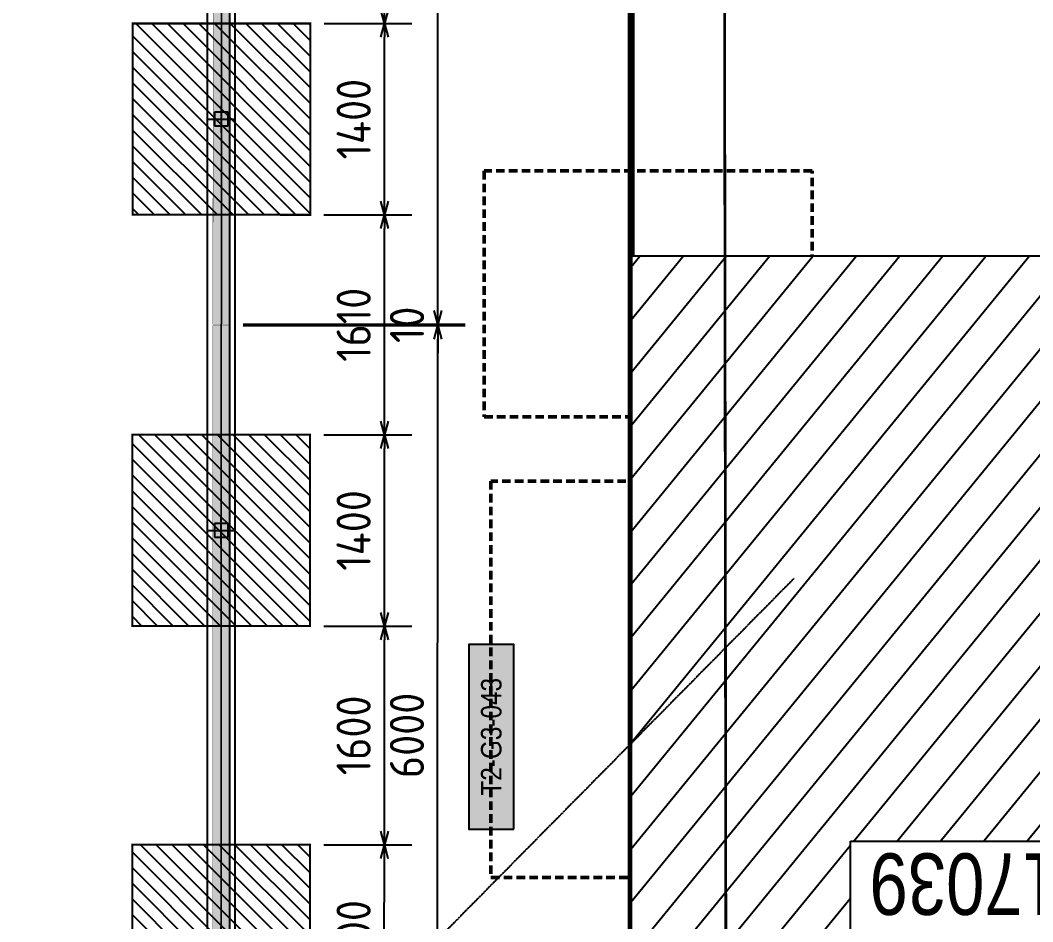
# Model space of a CAD drawing. Header units: centimetres. Extents: x -6122352 to 7132207, y -1694241 to 1947892.
# Drawn here: x 45905 to 53312, y -94830 to -88233 of the extents above; entities that cross this region are included whole.
import ezdxf
from ezdxf.enums import TextEntityAlignment as Align
from ezdxf.xclip import XClip

# ---------------------------------------------------------------- set-up
doc = ezdxf.new("R2010")
doc.units = ezdxf.units.CM
doc.header["$MEASUREMENT"] = 0
doc.header["$XCLIPFRAME"] = 2
doc.header["$PDMODE"] = 66
doc.header["$PDSIZE"] = 100
for name, pattern in [('DASHED2', [0.375, 0.25, -0.125]), ('XR-AR-END-SETTING OUT PLAN$0$23261-XR-AR-SI-GF$0$HIDDEN', [0.375, 0.25, -0.125]), ('XR-AR-END-SETTING OUT PLAN$0$23585-XR-AR-END-GROUND FLOOR$0$23261-XR-AR-SI-GF$0$HIDDEN', [0.375, 0.25, -0.125]), ('XR-AR-END-SETTING OUT PLAN$0$23585-XR-AR-END-GROUND FLOOR$0$945-4P-1-101-GROUND FLOOR PLAN$0$XR-MIDDLE-GROUND FLOOR PLAN$0$HIDDEN2', [0.1875, 0.125, -0.0625]), ('XR-AR-END-SETTING OUT PLAN$0$23585-XR-AR-END-GROUND FLOOR$0$XR-END-GROUND FLOOR PLAN$0$HIDDEN2', [0.1875, 0.125, -0.0625])]:
    doc.linetypes.add(name, pattern=pattern)
for name, color, linetype in [('00-MI-DIM', 7, 'Continuous'), ('23585-XR-AR-BOUNDARY WALLS AND SETBACKS$0$setback', 7, 'XR-AR-END-SETTING OUT PLAN$0$23261-XR-AR-SI-GF$0$HIDDEN'), ('@MI-FOOTINGS', 7, 'Continuous'), ('@MI-REF LAYER', 7, 'Continuous'), ('@MI-TYPE-02', 6, 'Continuous'), ('B_TH_4', 7, 'Continuous'), ('PANEL-TAGS', 7, 'Continuous'), ('XR-AR-END-SETTING OUT PLAN$0$23585-XR-AR-END-GROUND FLOOR$0$A-Flor-Strs', 1, 'Continuous')]:
    doc.layers.add(name, color=color, linetype=linetype)
doc.layers.add('08-Compound Wall-2', color=6, linetype='Continuous', lineweight=25, true_color=0xff00ff)
doc.layers.add('23585-XR-AR-DAMAC PLOT LIMITS$0$1-End units', color=7, linetype='Continuous', lineweight=5, true_color=0xf8991e)
for name, color, linetype, lineweight in [('@ Foundations', 4, 'DASHED2', 50), ('A-ANNO-TEXT', 3, 'Continuous', 25), ('XR-AR-END-SETTING OUT PLAN$0$23585-XR-AR-END-GROUND FLOOR$0$A-DOOR-FULL', 1, 'Continuous', 9), ('XR-AR-END-SETTING OUT PLAN$0$23585-XR-AR-END-GROUND FLOOR$0$A-FLOR-OVHD', 9, 'XR-AR-END-SETTING OUT PLAN$0$23585-XR-AR-END-GROUND FLOOR$0$23261-XR-AR-SI-GF$0$HIDDEN', 15), ('XR-AR-END-SETTING OUT PLAN$0$23585-XR-AR-END-GROUND FLOOR$0$A-GLAZ-SILL', 8, 'Continuous', 5), ('XR-AR-END-SETTING OUT PLAN$0$23585-XR-AR-END-GROUND FLOOR$0$A-GLAZ-WNDO', 232, 'Continuous', 9), ('XR-AR-END-SETTING OUT PLAN$0$23585-XR-AR-END-GROUND FLOOR$0$A-WALL', 7, 'Continuous', 30), ('XR-AR-END-SETTING OUT PLAN$0$23585-XR-AR-END-GROUND FLOOR$0$S-COLS', 51, 'Continuous', 40), ('XR-AR-END-SETTING OUT PLAN$0$23585-XR-AR-END-GROUND FLOOR$0$S-COLS-PATT', 8, 'Continuous', 5)]:
    doc.layers.add(name, color=color, linetype=linetype, lineweight=lineweight)
doc.styles.add('PANELTAG_STYLE', font='arial.ttf')
doc.styles.add('Schueco-BEMSTIL', font='isocpeur.ttf', dxfattribs={"width": 0.9})
doc.styles.get("Standard").update_dxf_attribs({"font": 'arial.ttf'})
doc.styles.add('Xref group 33-41$0$Overall SOP Plan$0$LAC-609-NG10-1-XREF-GRID-125SC$0$GRID-DIM-NO', font='arial.ttf', dxfattribs={"width": 0.8})
doc.dimstyles.new('LEADER', dxfattribs={"dimtxt": 0.18, "dimasz": 0.25, "dimexe": 0.18, "dimexo": 0.0625, "dimgap": 0.09, "dimtad": 0, "dimtih": 1, "dimtoh": 1, "dimdec": 4, "dimzin": 0, "dimdsep": 46, "dimtxsty": 'Standard', "dimblk": 'DOT', "dimcen": 0.09, "dimadec": 0, "dimazin": 0, "dimtfac": 1, "dimtdec": 4, "dimtofl": 0, "dimtmove": 0, "dimatfit": 3, "dimldrblk": 'DOT', "dimfxl": 1, "dimtolj": 1, "dimtzin": 0, "dimarcsym": 0})
doc.dimstyles.new('MI- JWC-TXT-2.5 MM', dxfattribs={"dimscale": 1.5, "dimtxt": 2.5, "dimasz": 1, "dimexe": 2, "dimexo": 1, "dimgap": 1, "dimtad": 1, "dimdec": 0, "dimdsep": 46, "dimtxsty": 'Schueco-BEMSTIL', "dimblk": 'OPEN30', "dimcen": 0, "dimdle": 2, "dimclrd": 140, "dimclre": 8, "dimclrt": 40, "dimadec": 0, "dimazin": 2, "dimtfac": 1, "dimtdec": 0, "dimtix": 1, "dimtmove": 2, "dimatfit": 3, "dimldrblk": 'OPEN', "dimfxl": 2, "dimlwd": -1, "dimlwe": -1, "dimarcsym": 0})

# ---------------------------------------------------------------- blocks, each defined once
blk = doc.blocks.new('23585-XR-AR-BOUNDARY WALLS AND SETBACKS')
at = {"layer": '08-Compound Wall-2'}
for points in [[(496486.0485, 2768874.8152), (496503.6697, 2768858.669), (496505.7302, 2768860.9177), (496509.7838, 2768865.3417), (496513.8372, 2768869.7653), (496517.8906, 2768874.1891), (496521.944, 2768878.6129), (496524.072, 2768880.9353), (496525.9974, 2768883.0367), (496530.2534, 2768887.6817), (496532.1112, 2768889.7091), (496514.4901, 2768905.8554)], [(496457.5374, 2768843.6994), (496475.1589, 2768827.5531), (496481.207, 2768834.1539), (496485.2592, 2768838.5765), (496487.387, 2768840.8987), (496489.314, 2768843.0015), (496493.3674, 2768847.4253), (496493.57, 2768847.6464), (496497.4208, 2768851.8491), (496497.6234, 2768852.0702), (496501.6768, 2768856.4941), (496503.5346, 2768858.5215), (496485.9133, 2768874.6678)]]:
    blk.add_lwpolyline(points, dxfattribs=at)
at = {"layer": '23585-XR-AR-BOUNDARY WALLS AND SETBACKS$0$setback', "ltscale": 40, "const_width": 0.05}
blk.add_lwpolyline([(496528.0139, 2768889.5302), (496513.6369, 2768902.7038), (496509.482, 2768898.1693), (496505.4284, 2768893.7455), (496501.375, 2768889.3219), (496497.3216, 2768884.8982), (496493.2682, 2768880.4744), (496489.1135, 2768875.94), (496503.4908, 2768862.7663), (496507.6456, 2768867.3008), (496511.699, 2768871.7244), (496515.7524, 2768876.1482), (496519.8058, 2768880.572), (496521.9338, 2768882.8944), (496523.8592, 2768884.9958), (496528.0139, 2768889.5302)], dxfattribs=at)
blk = doc.blocks.new('A$C9d9485f6')
at = {"layer": 'A-ANNO-TEXT', "rotation": 312.4881850805905}
blk.add_blockref('23585-XR-AR-BOUNDARY WALLS AND SETBACKS', (-2377088.5348, -1504219.2521), dxfattribs=at)
blk = doc.blocks.new('23585-XR-AR-DAMAC PLOT LIMITS')
at = {"layer": '23585-XR-AR-DAMAC PLOT LIMITS$0$1-End units', "color": 251, "true_color": 0x636466}
for points in [[(496503.6759, 2768858.5277), (496485.9809, 2768874.7415), (496492.1623, 2768881.4877), (496509.8575, 2768865.2741), (496505.8039, 2768860.8501)], [(496497.4945, 2768851.7815), (496479.7993, 2768867.9951), (496485.9809, 2768874.7415), (496503.6759, 2768858.5277), (496501.7505, 2768856.4265), (496497.6971, 2768852.0027)]]:
    blk.add_lwpolyline(points, close=True, dxfattribs=at)
blk = doc.blocks.new('A$Cf093b529')
at = {"layer": 'A-ANNO-TEXT'}
blk.add_blockref('23585-XR-AR-DAMAC PLOT LIMITS', (-495391.9901, -2768603.4419), dxfattribs=at)
blk = doc.blocks.new('*U35')
for points in [[(91, 0), (41, 0), (41, 1021), (91, 1021)], [(0, 0), (38, 0), (38, -50), (50, -50), (50, -250), (0, -250)], [(1100, 0), (1062, 0), (1062, -50), (1050, -50), (1050, -250), (1100, -250)]]:
    blk.add_lwpolyline(points, close=True)
at = {"color": 8, "linetype": 'XR-AR-END-SETTING OUT PLAN$0$23585-XR-AR-END-GROUND FLOOR$0$XR-END-GROUND FLOOR PLAN$0$HIDDEN2'}
blk.add_arc((41, 0), 1021, 0, 90, dxfattribs=at)
at = {"layer": 'XR-AR-END-SETTING OUT PLAN$0$23585-XR-AR-END-GROUND FLOOR$0$A-GLAZ-SILL', "linetype": 'XR-AR-END-SETTING OUT PLAN$0$23585-XR-AR-END-GROUND FLOOR$0$945-4P-1-101-GROUND FLOOR PLAN$0$XR-MIDDLE-GROUND FLOOR PLAN$0$HIDDEN2', "ltscale": 3}
blk.add_lwpolyline([(0, 0), (1100, 0), (1100, -250), (0, -250)], close=True, dxfattribs=at)
blk = doc.blocks.new('*U37')
for points in [[(91, 0), (41, 0), (41, 1021), (91, 1021)], [(0, 0), (38, 0), (38, -50), (50, -50), (50, -110), (0, -110)], [(1100, 0), (1062, 0), (1062, -50), (1050, -50), (1050, -110), (1100, -110)]]:
    blk.add_lwpolyline(points, close=True)
at = {"color": 8, "linetype": 'XR-AR-END-SETTING OUT PLAN$0$23585-XR-AR-END-GROUND FLOOR$0$XR-END-GROUND FLOOR PLAN$0$HIDDEN2'}
blk.add_arc((41, 0), 1021, 0, 90, dxfattribs=at)
at = {"layer": 'XR-AR-END-SETTING OUT PLAN$0$23585-XR-AR-END-GROUND FLOOR$0$A-GLAZ-SILL', "linetype": 'XR-AR-END-SETTING OUT PLAN$0$23585-XR-AR-END-GROUND FLOOR$0$945-4P-1-101-GROUND FLOOR PLAN$0$XR-MIDDLE-GROUND FLOOR PLAN$0$HIDDEN2', "ltscale": 3}
blk.add_lwpolyline([(0, 0), (1100, 0), (1100, -110), (0, -110)], close=True, dxfattribs=at)
blk = doc.blocks.new('XR-AR-END-SETTING OUT PLAN$0$23585-XR-AR-END-GROUND FLOOR$0$A$C75a8815d')
at = {"layer": 'XR-AR-END-SETTING OUT PLAN$0$23585-XR-AR-END-GROUND FLOOR$0$S-COLS', "color": 252, "lineweight": 30}
for points in [[(0, 3500), (0, 2700), (250, 2700), (250, 3500)], [(0, 0), (0, 550), (250, 550), (250, 0)]]:
    blk.add_lwpolyline(points, close=True, dxfattribs=at)
blk = doc.blocks.new('XR-AR-END-SETTING OUT PLAN')
at = {"layer": 'XR-AR-END-SETTING OUT PLAN$0$23585-XR-AR-END-GROUND FLOOR$0$A-FLOR-OVHD', "color": 8}
blk.add_line((3200.1, 10250), (3200.1, 9000), dxfattribs=at)
at = {"layer": 'XR-AR-END-SETTING OUT PLAN$0$23585-XR-AR-END-GROUND FLOOR$0$A-FLOR-OVHD', "color": 8, "ltscale": 5}
for p, q in [((4150.1, 9210.3), (3250.2, 9610.4)), ((3250.2, 9210.3), (4150.1, 9610.4))]:
    blk.add_line(p, q, dxfattribs=at)
blk.add_lwpolyline([(3250.2, 9210.3), (4150.1, 9210.3), (4150.1, 9610.4), (3250.2, 9610.4)], close=True, dxfattribs=at)
at = {"layer": 'XR-AR-END-SETTING OUT PLAN$0$23585-XR-AR-END-GROUND FLOOR$0$A-Flor-Strs', "color": 8}
for p, q in [((3000.1, 10250), (3000.1, 9000)), ((3300.1, 10250), (3300.1, 9000)), ((3300.1, 9550), (3171.4, 9681.5)), ((3000.1, 9550), (3300.1, 9550)), ((3300.1, 9550), (3171.4, 9418.5))]:
    blk.add_line(p, q, dxfattribs=at)
at = {"layer": 'XR-AR-END-SETTING OUT PLAN$0$23585-XR-AR-END-GROUND FLOOR$0$A-GLAZ-SILL', "color": 8}
blk.add_line((3250.1, 6050), (3250.1, 8200), dxfattribs=at)
at = {"layer": 'XR-AR-END-SETTING OUT PLAN$0$23585-XR-AR-END-GROUND FLOOR$0$A-GLAZ-WNDO', "color": 8}
for p, q in [((3000.1, 8200), (3000.1, 8150)), ((3150.1, 8150), (3000.1, 8150)), ((3150.1, 8200), (3150.1, 8150)), ((3150.1, 6100), (3150.1, 8200)), ((3000.1, 7448), (3000.1, 7498)), ((3000.1, 7498), (3150.1, 7498)), ((3150.1, 7498), (3150.1, 7448)), ((3150.1, 7448), (3000.1, 7448)), ((3000.1, 6747), (3000.1, 6797)), ((3000.1, 6797), (3150.1, 6797)), ((3150.1, 6747), (3000.1, 6747)), ((3150.1, 6797), (3150.1, 6747)), ((3000.1, 6050), (3000.1, 6100)), ((3000.1, 6100), (3150.1, 6100)), ((3150.1, 6100), (3150.1, 6050)), ((3000.1, 6050), (3250.1, 6050))]:
    blk.add_line(p, q, dxfattribs=at)
for points in [[(3250.1, 8200), (3000.1, 8200)], [(3000.1, 7498), (3000.1, 8150)], [(3050.1, 8150), (3050.1, 7498)], [(3000.1, 6100), (3000.1, 7448)], [(3050.1, 7448), (3050.1, 6797)], [(3050.1, 6747), (3050.1, 6100)]]:
    blk.add_lwpolyline(points, dxfattribs=at)
at = {"layer": 'XR-AR-END-SETTING OUT PLAN$0$23585-XR-AR-END-GROUND FLOOR$0$A-WALL', "color": 8}
blk.add_lwpolyline([(3850.1, 10500), (5750.1, 10500), (5750.1, 10250), (4790.1, 10250), (4790.1, 10150), (4540.1, 10150), (4540.1, 10250), (3000.1, 10250), (3000.1, 12000), (3250.1, 12000), (3250.1, 11100), (3850.1, 11100), (3850.1, 10500)], dxfattribs=at)
for points in [[(4790.1, 8750), (3250.1, 8750), (3250.1, 8200), (3000.1, 8200), (3000.1, 9000), (4540.1, 9000), (4540.1, 9050), (4790.1, 9050)], [(5650.1, 8750), (4790.1, 8750), (4790.1, 8850), (5650.1, 8850)], [(3250.1, 5750), (3250.1, 5750), (3250.1, 6050), (3000.1, 6050), (3000.1, 5500), (3250.1, 5500)], [(3250.1, 5500), (7760.1, 5500), (7760.1, 5750), (3250.1, 5750)]]:
    blk.add_lwpolyline(points, close=True, dxfattribs=at)
at = {"layer": 'XR-AR-END-SETTING OUT PLAN$0$23585-XR-AR-END-GROUND FLOOR$0$A-DOOR-FULL', "color": 8, "xscale": -1, "rotation": 270}
blk.add_blockref('*U35', (4790.1, 9050), dxfattribs=at)
at = {"layer": 'XR-AR-END-SETTING OUT PLAN$0$23585-XR-AR-END-GROUND FLOOR$0$A-DOOR-FULL', "color": 8, "xscale": 0.9090909090912127, "yscale": 0.9090909090912127, "zscale": 0.9090909090912127, "rotation": 179.9999999999999}
blk.add_blockref('*U37', (6650.1, 8750), dxfattribs=at)
at = {"layer": 'XR-AR-END-SETTING OUT PLAN$0$23585-XR-AR-END-GROUND FLOOR$0$S-COLS-PATT', "color": 8}
blk.add_blockref('XR-AR-END-SETTING OUT PLAN$0$23585-XR-AR-END-GROUND FLOOR$0$A$C75a8815d', (3000.1, 5500), dxfattribs=at)
blk = doc.blocks.new('END UNIT')
at = {"xscale": 0.001, "yscale": 0.001, "zscale": 0.001}
blk.add_blockref('XR-AR-END-SETTING OUT PLAN', (-9.1502, 0), dxfattribs=at)
blk = doc.blocks.new('TH_4')
at = {"xscale": -1}
blk.add_blockref('END UNIT', (495826.3054, 2769130.5141), dxfattribs=at)
blk = doc.blocks.new('A$C780da55d')
at = {"layer": 'B_TH_4', "xscale": 1.000039159572381, "yscale": 1.000039159572381, "zscale": 1.000039159572381}
blk.add_blockref('TH_4', (-495814.0705, -2769239.3021), dxfattribs=at)
blk = doc.blocks.new('23585-XR-AR-MALDIVE-2$0$TH_4')
blk.add_blockref('A$C780da55d', (495794.6554, 2769130.8641))
at = {"layer": '@ Foundations', "linetype": 'DASHED2', "ltscale": 0.25}
for points in [[(495831.1802, 2769137.6596), (495833.4802, 2769137.6596), (495833.4802, 2769140.5596), (495831.1802, 2769140.5596)], [(495833.5302, 2769135.3896), (495833.5302, 2769137.1896), (495831.1302, 2769137.1896), (495831.1302, 2769135.3896)]]:
    blk.add_lwpolyline(points, close=True, dxfattribs=at)
blk = doc.blocks.new('A$C3d5adbb0')
at = {"color": 1, "true_color": 0xeb0000, "const_width": 0.01}
blk.add_lwpolyline([(33.1502, 0.0017), (27.1502, 0.0028), (21.1502, 0.0038), (15.1503, 0.005), (9.1502, 0.0063), (0, 0.008), (0.0047, 24.0078), (2.8547, 24.0072), (9.1546, 24.0061), (12.0047, 24.0057), (15.1546, 24.0051), (21.1546, 24.004), (27.1546, 24.0029), (33.1545, 24.0017), (39.1548, 24.0006), (42.3047, 24), (42.3001, 0)], close=True, dxfattribs=at)
blk = doc.blocks.new('A$C7cae1d29')
at = {"color": 1, "true_color": 0xeb0000, "const_width": 0.008}
blk.add_lwpolyline([(33.1501, 0.0002), (27.1501, 0.0002), (21.1502, 0.0003), (15.1501, 0.0002), (9.1502, 0.0003), (0, 0.0003), (0.0003, 24.0004), (2.8502, 24.0003), (8.8502, 24.0003), (9.1502, 24.0003), (14.8502, 24.0003), (15.1502, 24.0003), (21.1502, 24.0003), (24.0024, 24.0001), (27.152, 24.0001), (33.1504, 24.0002), (42.303, 24.0002), (42.3028, 0)], close=True, dxfattribs=at)
blk = doc.blocks.new('_Dot')
at = {"color": 0, "linetype": 'ByBlock', "lineweight": -2}
blk.add_line((-0.5, 0), (-1, 0), dxfattribs=at)
at = {"color": 0, "linetype": 'ByBlock', "const_width": 0.5}
blk.add_lwpolyline([(-0.25, 0, 1), (0.25, 0, 1)], format="xyb", close=True, dxfattribs=at)
blk = doc.blocks.new('A$C9fa2b657')
at = {"color": 1, "true_color": 0xeb0000, "const_width": 0.01}
blk.add_lwpolyline([(33.1502, 1.3091), (27.1502, 1.3102), (21.1502, 1.3113), (15.1503, 1.3125), (9.1502, 1.3137), (0, 1.3154), (0.0047, 25.3153), (2.8547, 25.3147), (9.1546, 25.3136), (12.0047, 25.3131), (15.1546, 25.3125), (21.1546, 25.3114), (27.1546, 25.3104), (33.1545, 25.3091), (39.1548, 25.3081), (42.3047, 25.3075), (42.3001, 1.3074)], close=True, dxfattribs=at)
blk = doc.blocks.new('A$C9394d01d')
at = {"color": 1, "true_color": 0xeb0000, "const_width": 0.008}
blk.add_lwpolyline([(34.126, -22.1802), (28.126, -22.1802), (22.1261, -22.18), (16.126, -22.1802), (10.1261, -22.18), (0.9759, -22.18), (0.9762, 1.82), (3.8262, 1.8199), (9.8262, 1.8199), (10.1261, 1.82), (15.8262, 1.8199), (16.1261, 1.82), (22.1261, 1.82), (24.9783, 1.8198), (28.128, 1.8198), (34.1263, 1.8198), (43.2789, 1.8198), (43.2787, -22.1803)], close=True, dxfattribs=at)
blk = doc.blocks.new('_Open30')
at = {"color": 0, "linetype": 'ByBlock', "lineweight": -2}
for p, q in [((-1, 0.268), (0, 0)), ((0, 0), (-1, -0.268)), ((0, 0), (-1, 0))]:
    blk.add_line(p, q, dxfattribs=at)
blk = doc.blocks.new('*D1449')
at = {"layer": '00-MI-DIM', "color": 8, "transparency": 16777216}
for p, q in [((395141.1, -182682.4), (396765.8, -182682.7)), ((395138.9, -188682.4), (396764.7, -188682.7))]:
    blk.add_line(p, q, dxfattribs=at)
at = {"layer": '00-MI-DIM', "color": 140, "transparency": 16777216}
blk.add_line((396564.7, -188582.6), (396565.8, -182782.6), dxfattribs=at)
at = {"layer": 'Defpoints', "color": 0, "transparency": 16777216}
for p in [(395041.1, -182682.4), (396565.8, -182682.6), (395038.9, -188682.4)]:
    blk.add_point(p, dxfattribs=at)
at = {"layer": '00-MI-DIM', "color": 140, "transparency": 16777216, "xscale": 100, "yscale": 100, "zscale": 100}
for p, rotation in [((396565.8, -182682.6), 89.98973417893167), ((396564.7, -188682.6), 269.9897341789317)]:
    blk.add_blockref('_Open30', p, dxfattribs=dict(at, rotation=rotation))
at = {"layer": '00-MI-DIM', "color": 40, "transparency": 16777216, "insert": (396340.2, -185682.6), "char_height": 250, "attachment_point": 5, "rotation": 89.98973, "style": 'Schueco-BEMSTIL'}
blk.add_mtext('6000', dxfattribs=at)
blk = doc.blocks.new('_Open')
at = {"color": 0, "linetype": 'ByBlock', "lineweight": -2}
for p, q in [((-1, 0.2), (0, 0)), ((-1, -0.2), (0, 0)), ((0, 0), (-1, 0))]:
    blk.add_line(p, q, dxfattribs=at)
blk = doc.blocks.new('*D1451')
at = {"layer": '00-MI-DIM', "color": 140, "transparency": 16777216}
for p, q in [((396565.8, -182572.6), (396565.8, -182472.6)), ((396565.8, -182682.6), (396565.8, -182672.6)), ((396565.8, -182782.6), (396565.7, -182882.6))]:
    blk.add_line(p, q, dxfattribs=at)
at = {"layer": '00-MI-DIM', "color": 8, "transparency": 16777216}
for p, q in [((395141.1, -182672.4), (396765.8, -182672.7)), ((395141.1, -182682.4), (396765.8, -182682.7))]:
    blk.add_line(p, q, dxfattribs=at)
at = {"layer": 'Defpoints', "color": 0, "transparency": 16777216}
for p in [(395041.1, -182672.4), (395041.1, -182682.4), (396565.8, -182672.6)]:
    blk.add_point(p, dxfattribs=at)
at = {"layer": '00-MI-DIM', "color": 140, "transparency": 16777216, "xscale": 100, "yscale": 100, "zscale": 100}
for p, rotation in [((396565.8, -182672.6), 269.9897341789317), ((396565.8, -182682.6), 89.98973417893167)]:
    blk.add_blockref('_Open30', p, dxfattribs=dict(at, rotation=rotation))
at = {"layer": '00-MI-DIM', "color": 40, "transparency": 16777216, "insert": (396340.8, -182677.6), "char_height": 250, "attachment_point": 5, "rotation": 89.98973, "style": 'Schueco-BEMSTIL'}
blk.add_mtext('10', dxfattribs=at)
blk = doc.blocks.new('*D1453')
at = {"layer": '00-MI-DIM', "color": 8, "transparency": 16777216}
for p, q in [((395143.2, -176672.4), (396766.8, -176672.7)), ((395141.1, -182672.4), (396765.8, -182672.7))]:
    blk.add_line(p, q, dxfattribs=at)
at = {"layer": '00-MI-DIM', "color": 140, "transparency": 16777216}
blk.add_line((396565.8, -182572.6), (396566.8, -176772.6), dxfattribs=at)
at = {"layer": 'Defpoints', "color": 0, "transparency": 16777216}
for p in [(395043.2, -176672.4), (396566.8, -176672.6), (395041.1, -182672.4)]:
    blk.add_point(p, dxfattribs=at)
at = {"layer": '00-MI-DIM', "color": 140, "transparency": 16777216, "xscale": 100, "yscale": 100, "zscale": 100}
for p, rotation in [((396566.8, -176672.6), 89.98973417893167), ((396565.8, -182672.6), 269.9897341789317)]:
    blk.add_blockref('_Open30', p, dxfattribs=dict(at, rotation=rotation))
at = {"layer": '00-MI-DIM', "color": 40, "transparency": 16777216, "insert": (396341.3, -179672.6), "char_height": 250, "attachment_point": 5, "rotation": 89.98973, "style": 'Schueco-BEMSTIL'}
blk.add_mtext('6000', dxfattribs=at)
blk = doc.blocks.new('T2-FOOTING PLAN')
at = {"layer": '@MI-FOOTINGS', "transparency": 33554679}
h = blk.add_hatch(dxfattribs=at)
h.set_pattern_fill('ANSI31', color=8, scale=650)
h.paths.add_polyline_path([(-700, 650), (700, 650), (700, -650), (-700, -650)])
at = {"layer": '@MI-FOOTINGS', "color": 160, "true_color": 0x3340f0, "const_width": 15}
blk.add_lwpolyline([(-700, 650), (700, 650), (700, -650), (-700, -650)], close=True, dxfattribs=at)
at = {"layer": '@MI-FOOTINGS', "color": 30}
blk.add_point((0, 0), dxfattribs=at)
blk = doc.blocks.new('*D1473')
at = {"layer": '00-MI-DIM', "color": 8, "transparency": 16777216}
for p, q in [((395731.5, -186482.5), (396374.9, -186482.6)), ((395731.2, -187882.5), (396374.7, -187882.6))]:
    blk.add_line(p, q, dxfattribs=at)
at = {"layer": '00-MI-DIM', "color": 140, "transparency": 16777216}
blk.add_line((396174.7, -187782.6), (396174.9, -186582.6), dxfattribs=at)
at = {"layer": 'Defpoints', "color": 0, "transparency": 16777216}
for p in [(395631.5, -186482.5), (396174.9, -186482.6), (395631.2, -187882.5)]:
    blk.add_point(p, dxfattribs=at)
at = {"layer": '00-MI-DIM', "color": 140, "transparency": 16777216, "xscale": 100, "yscale": 100, "zscale": 100}
for p, rotation in [((396174.9, -186482.6), 89.98973417893167), ((396174.7, -187882.6), 269.9897341789317)]:
    blk.add_blockref('_Open30', p, dxfattribs=dict(at, rotation=rotation))
at = {"layer": '00-MI-DIM', "color": 40, "transparency": 16777216, "insert": (395949.8, -187182.5), "char_height": 250, "attachment_point": 5, "rotation": 89.98973, "style": 'Schueco-BEMSTIL'}
blk.add_mtext('1400', dxfattribs=at)
blk = doc.blocks.new('*D1475')
at = {"layer": '00-MI-DIM', "color": 8, "transparency": 16777216}
for p, q in [((395731.8, -184882.5), (396375.2, -184882.6)), ((395731.5, -186482.5), (396374.9, -186482.6))]:
    blk.add_line(p, q, dxfattribs=at)
at = {"layer": '00-MI-DIM', "color": 140, "transparency": 16777216}
blk.add_line((396174.9, -186382.6), (396175.2, -184982.6), dxfattribs=at)
at = {"layer": 'Defpoints', "color": 0, "transparency": 16777216}
for p in [(395631.8, -184882.5), (396175.2, -184882.6), (395631.5, -186482.5)]:
    blk.add_point(p, dxfattribs=at)
at = {"layer": '00-MI-DIM', "color": 140, "transparency": 16777216, "xscale": 100, "yscale": 100, "zscale": 100}
for p, rotation in [((396175.2, -184882.6), 89.98973417893167), ((396174.9, -186482.6), 269.9897341789317)]:
    blk.add_blockref('_Open30', p, dxfattribs=dict(at, rotation=rotation))
at = {"layer": '00-MI-DIM', "color": 40, "transparency": 16777216, "insert": (395950.1, -185682.5), "char_height": 250, "attachment_point": 5, "rotation": 89.98973, "style": 'Schueco-BEMSTIL'}
blk.add_mtext('1600', dxfattribs=at)
blk = doc.blocks.new('*D1477')
at = {"layer": '00-MI-DIM', "color": 8, "transparency": 16777216}
for p, q in [((395732, -183482.5), (396375.5, -183482.6)), ((395731.8, -184882.5), (396375.2, -184882.6))]:
    blk.add_line(p, q, dxfattribs=at)
at = {"layer": '00-MI-DIM', "color": 140, "transparency": 16777216}
blk.add_line((396175.2, -184782.6), (396175.4, -183582.6), dxfattribs=at)
at = {"layer": 'Defpoints', "color": 0, "transparency": 16777216}
for p in [(395632, -183482.5), (396175.5, -183482.6), (395631.8, -184882.5)]:
    blk.add_point(p, dxfattribs=at)
at = {"layer": '00-MI-DIM', "color": 140, "transparency": 16777216, "xscale": 100, "yscale": 100, "zscale": 100}
for p, rotation in [((396175.5, -183482.6), 89.98973417893167), ((396175.2, -184882.6), 269.9897341789317)]:
    blk.add_blockref('_Open30', p, dxfattribs=dict(at, rotation=rotation))
at = {"layer": '00-MI-DIM', "color": 40, "transparency": 16777216, "insert": (395950.3, -184182.5), "char_height": 250, "attachment_point": 5, "rotation": 89.98973, "style": 'Schueco-BEMSTIL'}
blk.add_mtext('1400', dxfattribs=at)
blk = doc.blocks.new('*D1433')
at = {"layer": '00-MI-DIM', "color": 8, "transparency": 16777216}
for p, q in [((395733.4, -181872.5), (396375.8, -181872.6)), ((395732, -183482.5), (396375.5, -183482.6))]:
    blk.add_line(p, q, dxfattribs=at)
at = {"layer": '00-MI-DIM', "color": 140, "transparency": 16777216}
blk.add_line((396175.5, -183382.6), (396175.7, -181972.6), dxfattribs=at)
at = {"layer": 'Defpoints', "color": 0, "transparency": 16777216}
for p in [(395633.4, -181872.5), (396175.8, -181872.6), (395632, -183482.5)]:
    blk.add_point(p, dxfattribs=at)
at = {"layer": '00-MI-DIM', "color": 140, "transparency": 16777216, "xscale": 100, "yscale": 100, "zscale": 100}
for p, rotation in [((396175.8, -181872.6), 89.98973417893167), ((396175.5, -183482.6), 269.9897341789317)]:
    blk.add_blockref('_Open30', p, dxfattribs=dict(at, rotation=rotation))
at = {"layer": '00-MI-DIM', "color": 40, "transparency": 16777216, "insert": (395950.6, -182677.5), "char_height": 250, "attachment_point": 5, "rotation": 89.98973, "style": 'Schueco-BEMSTIL'}
blk.add_mtext('1610', dxfattribs=at)
blk = doc.blocks.new('*D1435')
at = {"layer": '00-MI-DIM', "color": 8, "transparency": 16777216}
for p, q in [((395733.6, -180472.5), (396376, -180472.6)), ((395733.4, -181872.5), (396375.8, -181872.6))]:
    blk.add_line(p, q, dxfattribs=at)
at = {"layer": '00-MI-DIM', "color": 140, "transparency": 16777216}
blk.add_line((396175.8, -181772.6), (396176, -180572.6), dxfattribs=at)
at = {"layer": 'Defpoints', "color": 0, "transparency": 16777216}
for p in [(395633.6, -180472.5), (396176, -180472.6), (395633.4, -181872.5)]:
    blk.add_point(p, dxfattribs=at)
at = {"layer": '00-MI-DIM', "color": 140, "transparency": 16777216, "xscale": 100, "yscale": 100, "zscale": 100}
for p, rotation in [((396176, -180472.6), 89.98973417893167), ((396175.8, -181872.6), 269.9897341789317)]:
    blk.add_blockref('_Open30', p, dxfattribs=dict(at, rotation=rotation))
at = {"layer": '00-MI-DIM', "color": 40, "transparency": 16777216, "insert": (395950.9, -181172.5), "char_height": 250, "attachment_point": 5, "rotation": 89.98973, "style": 'Schueco-BEMSTIL'}
blk.add_mtext('1400', dxfattribs=at)
blk = doc.blocks.new('*D1437')
at = {"layer": '00-MI-DIM', "color": 8, "transparency": 16777216}
for p, q in [((395733.9, -178872.5), (396376.3, -178872.6)), ((395733.6, -180472.5), (396376, -180472.6))]:
    blk.add_line(p, q, dxfattribs=at)
at = {"layer": '00-MI-DIM', "color": 140, "transparency": 16777216}
blk.add_line((396176, -180372.6), (396176.3, -178972.6), dxfattribs=at)
at = {"layer": 'Defpoints', "color": 0, "transparency": 16777216}
for p in [(395633.9, -178872.5), (396176.3, -178872.6), (395633.6, -180472.5)]:
    blk.add_point(p, dxfattribs=at)
at = {"layer": '00-MI-DIM', "color": 140, "transparency": 16777216, "xscale": 100, "yscale": 100, "zscale": 100}
for p, rotation in [((396176.3, -178872.6), 89.98973417893167), ((396176, -180472.6), 269.9897341789317)]:
    blk.add_blockref('_Open30', p, dxfattribs=dict(at, rotation=rotation))
at = {"layer": '00-MI-DIM', "color": 40, "transparency": 16777216, "insert": (395951.1, -179672.5), "char_height": 250, "attachment_point": 5, "rotation": 89.98973, "style": 'Schueco-BEMSTIL'}
blk.add_mtext('1600', dxfattribs=at)
blk = doc.blocks.new('PANELTAG')
at = {"layer": 'PANEL-TAGS', "color": 1}
blk.add_lwpolyline([(-13.5, -3.3), (13.5, -3.3), (13.5, 3.3), (-13.5, 3.3)], close=True, dxfattribs=at)
at = {"layer": 'PANEL-TAGS', "color": 40, "true_color": 0xffd700}
blk.add_solid([(-13.5, -3.3), (13.5, -3.3), (-13.5, 3.3), (13.5, 3.3)], dxfattribs=at)
at = {"layer": 'PANEL-TAGS', "color": 5, "style": 'PANELTAG_STYLE', "width": 0.85}
blk.add_attdef('TAGNO', text='', height=3, dxfattribs=at).set_placement((0, 0), align=Align.MIDDLE)
blk = doc.blocks.new('M3 REF WITH TABLES')
at = {"color": 10}
blk.add_lwpolyline([(34.6633, 29.6841), (45.1863, 20.0399), (49.408, 24.649), (49.1862, 24.852), (65.2625, 42.4036), (65.4841, 42.2005), (69.7057, 46.8095), (59.1824, 56.453), (34.6633, 29.6841)], close=True, dxfattribs=at)
at = {"color": 1, "const_width": 0.02}
blk.add_lwpolyline([(28.6231, 31.1864), (33.7332, 31.4607), (43.5218, 22.5191), (43.846, 22.8693), (43.5218, 22.5191), (45.8809, 20.3322), (46.2162, 15.0606)], dxfattribs=at)
blk = doc.blocks.new('T2-MID PARTITION HALF')
at = {"layer": '@MI-TYPE-02'}
h = blk.add_hatch(color=256, dxfattribs=at)
h.dxf.hatch_style = 1
h.paths.add_polyline_path([(-62.2, 5901.9), (-60, 0), (60, 0), (57.8, 5901.8)])
h.paths.add_polyline_path([(-60, 11911.9), (-62.1, 5911.9), (57.9, 5911.8), (60, 11911.8)])
h.paths.add_polyline_path([(-57.9, 17921.9), (-60, 11921.9), (60, 11921.8), (62.1, 17921.8)])
h.paths.add_polyline_path([(-55.8, 23931.9), (-57.9, 17931.9), (62.1, 17931.8), (64.2, 23931.8)])
at = {"layer": '@MI-TYPE-02', "const_width": 2.5}
for points in [[(-55.8, 23931.9), (-57.9, 17931.9), (62.1, 17931.8), (64.2, 23931.8)], [(-57.9, 17921.9), (-60, 11921.9), (60, 11921.8), (62.1, 17921.8)]]:
    blk.add_lwpolyline(points, close=True, dxfattribs=at)
at = {"layer": '@MI-FOOTINGS', "rotation": 89.98973417812736}
for p in [(4.5, 19431.8), (2.9, 16421.8), (2.4, 13421.8)]:
    blk.add_blockref('T2-FOOTING PLAN', p, dxfattribs=at)
at = {"layer": '00-MI-DIM'}
for base, p1, p2, picture, middle in [((1587.9, 23931.6), (62.1, 17931.8), (64.2, 23931.8), '*D1453', (1587.3, 20931.6)), ((1586.8, 17931.6), (62.1, 17921.8), (62.1, 17931.8), '*D1451', (1586.8, 17926.6)), ((1586.8, 17921.6), (60, 11921.8), (62.1, 17921.8), '*D1449', (1586.3, 14921.6))]:
    dim = blk.add_linear_dim(base=base, p1=p1, p2=p2, angle=89.98973, dimstyle='MI- JWC-TXT-2.5 MM', dxfattribs=at)
    dim.commit()
    dim.dimension.update_dxf_attribs({"geometry": picture, "text_midpoint": middle, "dimtype": 128, "insert": (-394979, 200604.2)})
for base, p1, p2, picture, middle in [((1197.3, 21731.6), (654.6, 20131.7), (654.9, 21731.7), '*D1437', (972.2, 20931.7)), ((1197, 20131.6), (654.4, 18731.7), (654.6, 20131.7), '*D1435', (971.9, 19431.7)), ((1196.8, 18731.6), (653, 17121.7), (654.4, 18731.7), '*D1433', (971.6, 17926.7)), ((1196.5, 17121.6), (652.8, 15721.7), (653, 17121.7), '*D1477', (971.4, 16421.7)), ((1196.2, 15721.6), (652.5, 14121.7), (652.8, 15721.7), '*D1475', (971.1, 14921.7)), ((1196, 14121.6), (652.3, 12721.7), (652.5, 14121.7), '*D1473', (970.8, 13421.7))]:
    dim = blk.add_linear_dim(base=base, p1=p1, p2=p2, angle=89.98973, dimstyle='MI- JWC-TXT-2.5 MM', dxfattribs=at)
    dim.commit()
    dim.dimension.update_dxf_attribs({"geometry": picture, "text_midpoint": middle, "insert": (-394979, 200604.2)})

msp = doc.modelspace()

# ---------------------------------------------------------------- block references
at = {"layer": '@MI-REF LAYER', "xscale": 1000, "yscale": 1000, "zscale": 1000}
msp.add_blockref('A$C9d9485f6', (-23958.95046, 48155.57226), dxfattribs=at)
at = {"layer": '@MI-REF LAYER', "color": 10, "xscale": 1000, "yscale": 1000, "zscale": 1000}
for name, p, rotation in [('A$C9394d01d', (48348.4914, -106636.59904), 179.990160686829), ('A$C7cae1d29', (47376.91396, -84456.1077), 179.9901606651968)]:
    msp.add_blockref(name, p, dxfattribs=dict(at, rotation=rotation))

# ---------------------------------------------------------------- next in the draw order: block references
at = {"layer": '@MI-REF LAYER'}
ref = msp.add_blockref('23585-XR-AR-MALDIVE-2$0$TH_4', (495862223.30683, 2769049743.41842), dxfattribs=dict(at, xscale=1000, yscale=1000, zscale=1000, rotation=180.0004263457452))
XClip(ref).set_block_clipping_path([(495835.392424888, 2769130.5103818076), (495835.3967513023, 2769154.4503569691), (495832.3070769482, 2769154.4109800979), (495826.3067906522, 2769154.4120675121), (495820.3069313536, 2769154.4132776167), (495814.3069288675, 2769154.4143526326), (495808.3069241312, 2769154.4154276499), (495805.1570141213, 2769154.4160303911), (495802.3069273843, 2769154.4565039617), (495796.0120296613, 2769154.457572191), (495793.2170129507, 2769154.4581686342), (495793.2122923648, 2769130.5183110787)])

# ---------------------------------------------------------------- next in the draw order: linework, layer by layer
at = {"layer": '@MI-REF LAYER', "color": 10}
msp.add_lwpolyline([(50376.01441, -89960.24297), (50371.96906, -104234.17961), (56622.21466, -104234.1331), (56622.07777, -103933.50347), (80423.51152, -103933.32636), (80423.37911, -104233.956), (86673.6247, -104233.88174), (86677.00346, -89960.28486), (50376.01441, -89960.24297)], close=True, dxfattribs=at)

# ---------------------------------------------------------------- next in the draw order: block references
at = {"layer": '@MI-REF LAYER', "color": 10, "xscale": 1000, "yscale": 1000, "zscale": 1000, "rotation": 180.0004263450647}
msp.add_blockref('A$C3d5adbb0', (89676.49402, -84456.14049), dxfattribs=at)
at = {"layer": '@MI-TYPE-02', "color": 6}
msp.add_blockref('T2-MID PARTITION HALF', (47372.67369, -108388.30735), dxfattribs=at)
at = {"layer": 'PANEL-TAGS'}
ref = msp.add_blockref('PANELTAG', (49350.66468, -93476.69169), dxfattribs=dict(at, xscale=50.00000000000001, yscale=50.00000000000001, zscale=50.00000000000001, rotation=90.00000000000001))
ref.add_attrib('TAGNO', 'T2-G3-043', dxfattribs={"color": 5, "height": 150, "rotation": 90, "style": 'PANELTAG_STYLE', "width": 0.85}).set_placement((49350.66468, -93476.69169), align=Align.MIDDLE_CENTER)

# ---------------------------------------------------------------- next in the draw order: wipeouts: each hides what was drawn before it
msp.add_wipeout([(86673.34681, -89960.3904), (50372.35778, -89959.83809), (50371.96906, -104234.17396), (56622.21466, -104234.1331), (56622.07777, -103933.50347), (80423.51152, -103933.32071), (80423.37911, -104233.95034), (86673.6247, -104233.88174)]).dxf.layer = '@MI-REF LAYER'

# ---------------------------------------------------------------- next in the draw order: hatches: boundary and pattern name
at = {"layer": '@MI-REF LAYER'}
h = msp.add_hatch(dxfattribs=at)
h.set_pattern_fill('ANSI31', color=256, scale=1999.999998, angle=6.732677569)
h.set_pattern_definition([(51.732677569, (-2377169058.08, -1504501451.1), (-196.282430393, 154.83283703), [])])
h.paths.add_polyline_path([(80423.51152, -103933.32636), (80423.37911, -104233.956), (86673.6247, -104233.90949), (86673.34681, -89960.39605), (50372.35777, -89960.35416), (50371.96906, -104234.17961), (56622.21466, -104234.1331), (56622.07777, -103933.50347)])

# ---------------------------------------------------------------- next in the draw order: linework, layer by layer
at = {"layer": '@MI-REF LAYER', "color": 1, "const_width": 20}
msp.add_lwpolyline([(47404.03211, -84491.43067), (51057.90597, -88074.45588), (51075.82557, -101332.23716), (51553.04564, -101334.72071), (51075.82557, -101332.23716), (51056.57756, -104548.97634), (47395.73156, -108356.84941)], dxfattribs=at)

# ---------------------------------------------------------------- next in the draw order: leaders
at = {"linetype": 'DASHED2'}
msp.add_leader([(48858.23948, -95060.5601, 157.46104), (51566.65997, -92316.77776, 157.46104)], dimstyle='LEADER', dxfattribs=at)

# ---------------------------------------------------------------- next in the draw order: texts
at = {"layer": '00-MI-DIM', "color": 7, "insert": (54126.62416, -95409.66561, -157.46104), "char_height": 450, "width": 2056.8768806, "attachment_point": 1, "rotation": 179.998825272, "line_spacing_factor": 0.839439, "style": 'Xref group 33-41$0$Overall SOP Plan$0$LAC-609-NG10-1-XREF-GRID-125SC$0$GRID-DIM-NO', "bg_fill": 19, "box_fill_scale": 1.2, "bg_fill_color": 256, "bg_fill_transparency": 0}
msp.add_mtext('\\pxqc;MA0314 9217039', dxfattribs=at)

# ---------------------------------------------------------------- next in the draw order: block references
at = {"layer": '@MI-REF LAYER', "xscale": 1000, "yscale": 1000, "zscale": 1000}
for name, p, rotation in [('A$Cf093b529', (-891608.73293, 539022.72011), 312.4882903633292), ('M3 REF WITH TABLES', (5073.57098, -84448.84299), 312.4882889992022)]:
    msp.add_blockref(name, p, dxfattribs=dict(at, rotation=rotation))
at = {"layer": '@MI-REF LAYER', "color": 10, "xscale": 1000, "yscale": 1000, "zscale": 1000, "rotation": 180.0004263467067}
msp.add_blockref('A$C9fa2b657', (89676.48429, -83148.69269), dxfattribs=at)

doc.saveas('drawing.dxf')
